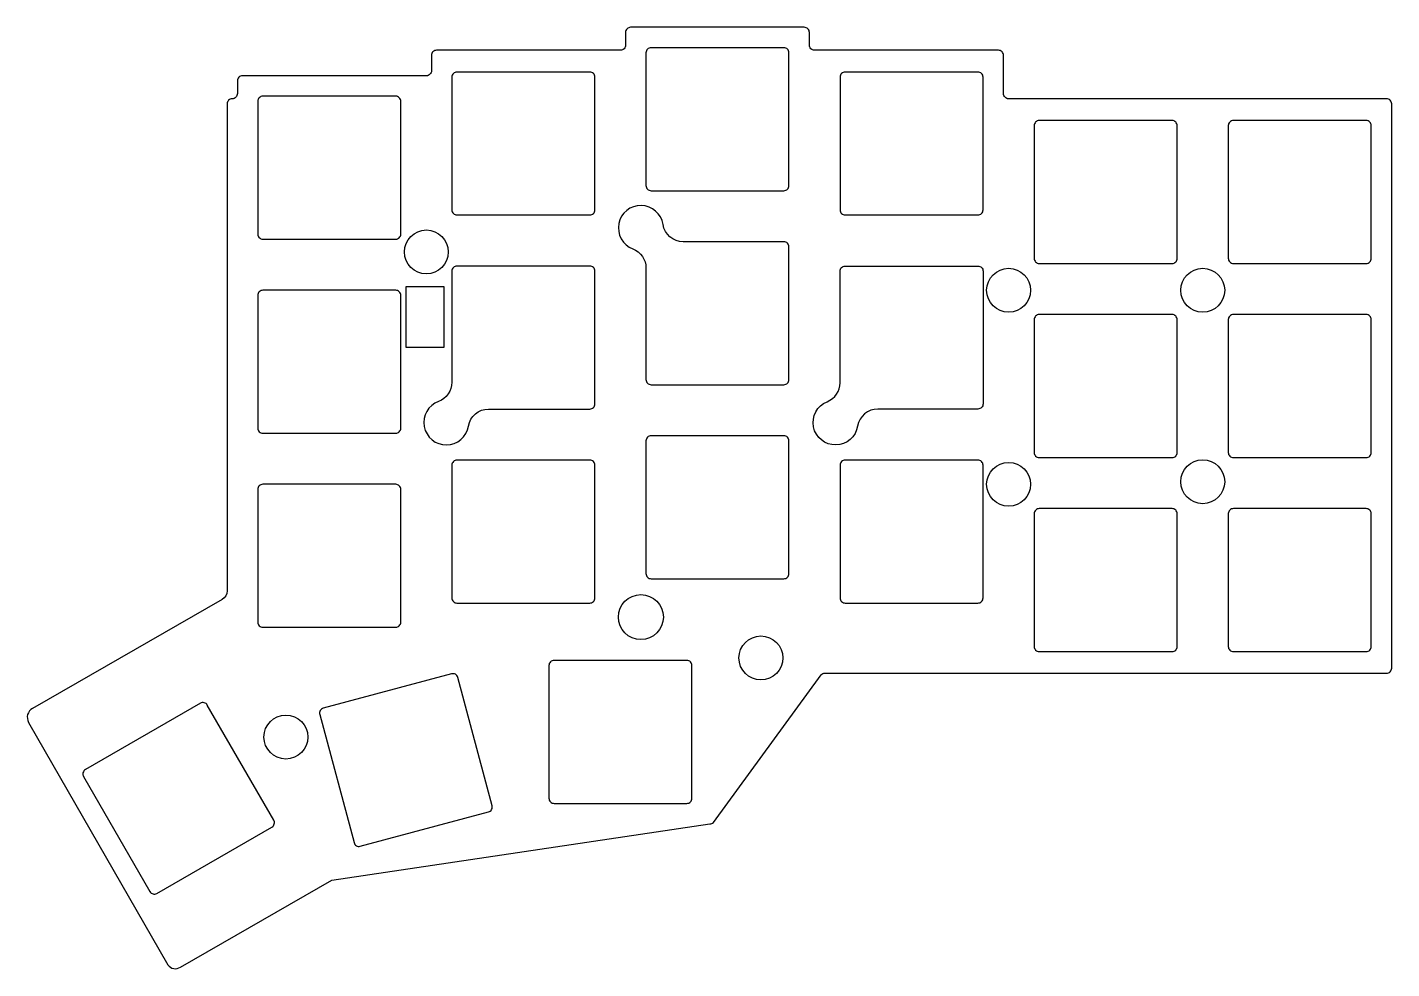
# Model space of a CAD drawing. Header units: millimetres. Extents: x 61 to 195, y -153 to -61.
import ezdxf

# ---------------------------------------------------------------- set-up
doc = ezdxf.new("R2010")
doc.units = ezdxf.units.MM
doc.layers.get('0').update_dxf_attribs({"linetype": 'CONTINUOUS'})

msp = doc.modelspace()

# ---------------------------------------------------------------- linework, layer by layer
for points in [[(137.75, -62.75), (137.75, -61.5, 0.414214), (137.25, -61), (120.25, -61, 0.414214), (119.75, -61.5), (119.75, -62.75, -0.414214), (119.25, -63.25), (101.25, -63.25, 0.414214), (100.75, -63.75), (100.75, -65.25, -0.414214), (100.25, -65.75), (82.25, -65.75, 0.414214), (81.75, -66.25), (81.75, -67.5, -0.414214), (81.25, -68, 0.414214), (80.75, -68.5), (80.75, -116.17, -0.268609), (80.25, -117.04), (61.69, -127.69, 0.414214), (61.32, -129.06), (74.95, -152.8, 0.414214), (76.18, -153.03), (91, -144.5), (128, -139, 0.197616), (128.35, -138.86), (138.9, -124.4, -0.198912), (139.25, -124.25), (175.25, -124.25), (194.25, -124.25, 0.414214), (194.75, -123.75), (194.75, -68.5, 0.414214), (194.25, -68), (157.25, -68, -0.414214), (156.75, -67.5), (156.75, -63.75, 0.414214), (156.25, -63.25), (138.25, -63.25, -0.414214)], [(135.25, -77, 0.414214), (135.75, -76.5), (135.75, -63.5, 0.414214), (135.25, -63), (122.25, -63, 0.414214), (121.75, -63.5), (121.75, -76.5, 0.414214), (122.25, -77)], [(116.75, -65.88, 0.414214), (116.25, -65.38), (103.25, -65.38, 0.414214), (102.75, -65.88), (102.75, -78.88, 0.414214), (103.25, -79.38), (116.25, -79.38, 0.414214), (116.75, -78.88)], [(154.25, -79.38, 0.414214), (154.75, -78.88), (154.75, -65.88, 0.414214), (154.25, -65.38), (141.25, -65.38, 0.414214), (140.75, -65.88), (140.75, -78.88, 0.414214), (141.25, -79.38)], [(83.75, -81.25, 0.414214), (84.25, -81.75), (97.25, -81.75, 0.414214), (97.75, -81.25), (97.75, -68.25, 0.414214), (97.25, -67.75), (84.25, -67.75, 0.414214), (83.75, -68.25)], [(160.25, -70.13, 0.414214), (159.75, -70.63), (159.75, -83.62, 0.414214), (160.25, -84.13), (173.25, -84.13, 0.414214), (173.75, -83.62), (173.75, -70.63, 0.414214), (173.25, -70.13)], [(178.75, -83.62, 0.414214), (179.25, -84.13), (192.25, -84.13, 0.414214), (192.75, -83.62), (192.75, -70.63, 0.414214), (192.25, -70.13), (179.25, -70.13, 0.414214), (178.75, -70.63)], [(135.75, -82.5, 0.414214), (135.25, -82), (125.4, -82, -0.3694), (123.42, -80.31, 1.73506), (120.46, -82.7, -0.310868), (121.75, -84.57), (121.75, -95.5, 0.414214), (122.25, -96), (135.25, -96, 0.414214), (135.75, -95.5)], [(101.44, -97.64, 1.741784), (104.37, -100.05, -0.367689), (106.35, -98.38), (116.25, -98.38, 0.414214), (116.75, -97.88), (116.75, -84.88, 0.414214), (116.25, -84.38), (103.25, -84.38, 0.414214), (102.75, -84.88), (102.75, -95.76, -0.314357)], [(139.49, -97.66, 0.307368), (140.75, -95.8), (140.75, -84.88, -0.414214), (141.25, -84.38), (154.25, -84.38, -0.414214), (154.75, -84.88), (154.75, -97.88, -0.414214), (154.25, -98.38), (144.45, -98.38, 0.367689), (142.47, -100.05, -1.716358)], [(97.75, -87.25, 0.414214), (97.25, -86.75), (84.25, -86.75, 0.414214), (83.75, -87.25), (83.75, -100.25, 0.414214), (84.25, -100.75), (97.25, -100.75, 0.414214), (97.75, -100.25)], [(173.25, -103.13, 0.414214), (173.75, -102.63), (173.75, -89.63, 0.414214), (173.25, -89.13), (160.25, -89.13, 0.414214), (159.75, -89.63), (159.75, -102.63, 0.414214), (160.25, -103.13)], [(178.75, -102.63, 0.414214), (179.25, -103.13), (192.25, -103.13, 0.414214), (192.75, -102.63), (192.75, -89.63, 0.414214), (192.25, -89.13), (179.25, -89.13, 0.414214), (178.75, -89.63)], [(135.25, -115, 0.414214), (135.75, -114.5), (135.75, -101.5, 0.414214), (135.25, -101), (122.25, -101, 0.414214), (121.75, -101.5), (121.75, -114.5, 0.414214), (122.25, -115)], [(116.75, -103.88, 0.414214), (116.25, -103.38), (103.25, -103.38, 0.414214), (102.75, -103.88), (102.75, -116.88, 0.414214), (103.25, -117.38), (116.25, -117.38, 0.414214), (116.75, -116.88)], [(141.25, -103.38, 0.414214), (140.75, -103.88), (140.75, -116.88, 0.414214), (141.25, -117.38), (154.25, -117.38, 0.414214), (154.75, -116.88), (154.75, -103.88, 0.414214), (154.25, -103.38)], [(97.75, -106.25, 0.414214), (97.25, -105.75), (84.25, -105.75, 0.414214), (83.75, -106.25), (83.75, -119.25, 0.414214), (84.25, -119.75), (97.25, -119.75, 0.414214), (97.75, -119.25)], [(173.25, -122.13, 0.414214), (173.75, -121.63), (173.75, -108.62, 0.414214), (173.25, -108.13), (160.25, -108.13, 0.414214), (159.75, -108.62), (159.75, -121.63, 0.414214), (160.25, -122.13)], [(179.25, -108.13, 0.414214), (178.75, -108.62), (178.75, -121.63, 0.414214), (179.25, -122.13), (192.25, -122.13, 0.414214), (192.75, -121.63), (192.75, -108.62, 0.414214), (192.25, -108.13)], [(112.75, -123, 0.414214), (112.25, -123.5), (112.25, -136.5, 0.414214), (112.75, -137), (125.75, -137, 0.414214), (126.25, -136.5), (126.25, -123.5, 0.414214), (125.75, -123)], [(90.16, -127.67, 0.414214), (89.81, -128.28), (93.17, -140.84, 0.414214), (93.78, -141.19), (106.34, -137.83, 0.414214), (106.69, -137.22), (103.33, -124.66, 0.414214), (102.72, -124.31)], [(85.13, -139.31, 0.414214), (85.31, -138.63), (78.81, -127.37, 0.414214), (78.13, -127.19), (66.87, -133.69, 0.414214), (66.69, -134.37), (73.19, -145.63, 0.414214), (73.87, -145.81)]]:
    msp.add_lwpolyline(points, format="xyb", close=True)
msp.add_lwpolyline([(101.97, -92.36), (98.26, -92.36), (98.26, -86.37), (101.97, -86.37)], close=True)
for centre, radius in [((100.25, -83), 2.15), ((157.25, -86.75), 2.15), ((176.25, -86.75), 2.15), ((157.25, -105.75), 2.15), ((176.25, -105.5), 2.15), ((121.25, -118.75), 2.2), ((133, -122.75), 2.15), ((86.5, -130.5), 2.15)]:
    msp.add_circle(centre, radius)

doc.saveas('drawing.dxf')
